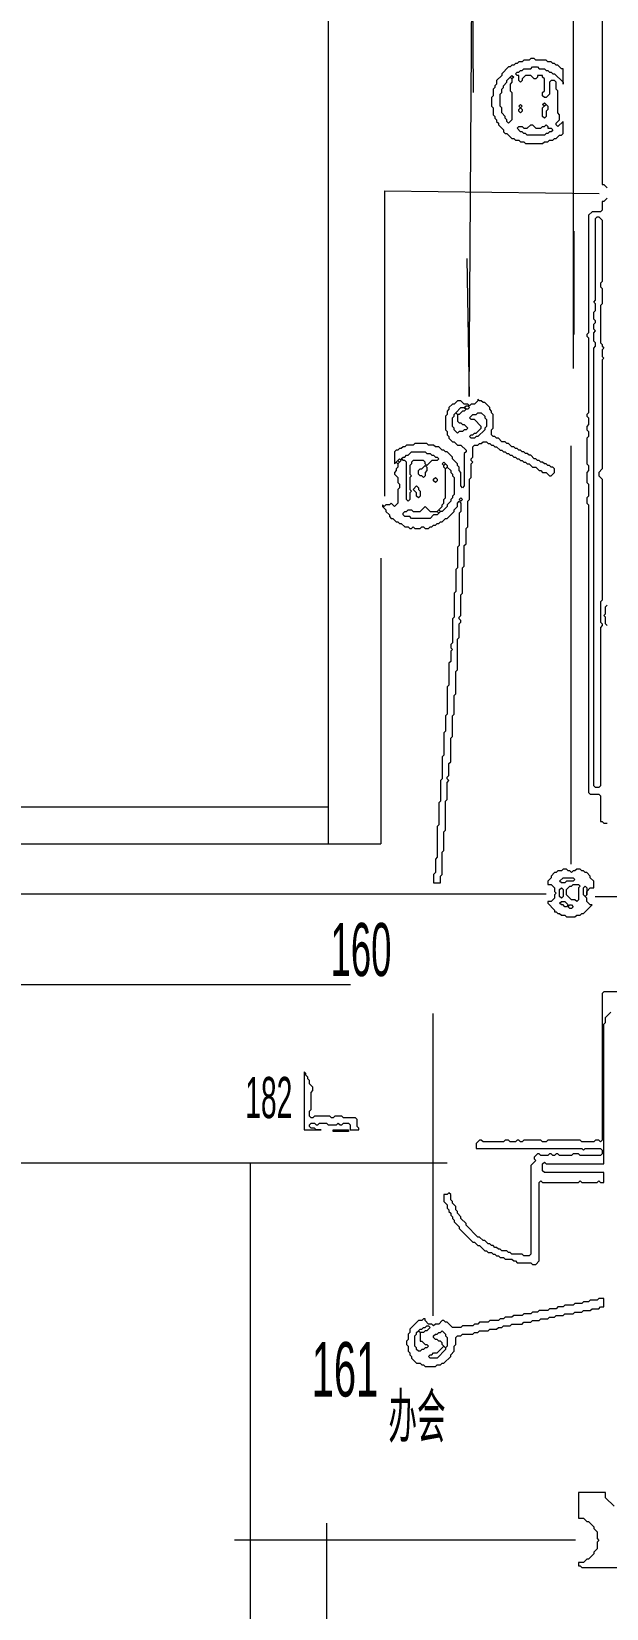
# Model space of a CAD drawing. Header units: millimetres. Extents: x 2 to 419, y 3 to 297.
# Drawn here: x 251.4 to 281, y 104.2 to 185.3 of the extents above; entities that cross this region are included whole.
import ezdxf

# ---------------------------------------------------------------- set-up
doc = ezdxf.new("R2010")
doc.units = ezdxf.units.MM
for name, color, linetype, lineweight in [('OCR_TEXT', 6, 'CONTINUOUS', 0), ('TRACE_CURVE', 6, 'CONTINUOUS', 0), ('TRACE_STRAIGHT', 5, 'CONTINUOUS', 0), ('TRACE_TEXT_SYMBOL', 6, 'CONTINUOUS', 0)]:
    doc.layers.add(name, color=color, linetype=linetype, lineweight=lineweight)
doc.styles.add('wqy-unicode', font='wqy-unicode')

msp = doc.modelspace()

# ---------------------------------------------------------------- linework, layer by layer
at = {"layer": 'TRACE_CURVE', "color": 6}
for points in [[(280.763, 186.446), (280.763, 177.426), (280.851, 177.426), (281.026, 177.25)], [(281.026, 176.725), (280.851, 176.55), (280.763, 176.55), (280.763, 176.112), (280.676, 176.024), (280.238, 176.024), (280.063, 175.849), (280.063, 169.807), (279.975, 169.719), (279.975, 169.631), (280.063, 169.544), (280.063, 165.691), (279.975, 165.603), (279.975, 165.515), (280.063, 165.428), (280.063, 165.078), (279.975, 164.99), (279.975, 164.815), (280.063, 164.727), (280.063, 164.465), (279.975, 164.377), (279.975, 163.063), (280.063, 162.976), (280.063, 162.713), (279.975, 162.626), (279.975, 162.1), (280.063, 162.012), (280.063, 161.399), (279.975, 161.312), (279.975, 161.049), (280.063, 160.962), (280.063, 146.162), (280.15, 146.074), (280.588, 146.074), (280.676, 145.986), (280.676, 144.673), (280.763, 144.673), (280.851, 144.585), (281.026, 144.585)], [(274.37, 166.391), (274.37, 166.304), (274.195, 166.128), (274.02, 166.128), (273.932, 166.041), (273.845, 166.128), (273.67, 166.128), (273.495, 166.304), (273.319, 166.304), (273.144, 166.128), (273.057, 166.128), (272.882, 165.953), (272.882, 165.866), (272.794, 165.778), (272.794, 165.603), (272.706, 165.515), (272.706, 164.815), (272.794, 164.727), (272.794, 164.552), (272.882, 164.465), (272.882, 164.377), (273.057, 164.202), (273.144, 164.202), (273.319, 164.027), (273.495, 164.027), (273.757, 163.764), (273.757, 163.676), (273.67, 163.589), (273.67, 161.925), (273.582, 161.837), (273.495, 161.925), (273.495, 162.626), (273.407, 162.713), (273.407, 162.888), (273.319, 162.976), (273.319, 163.063), (273.057, 163.326), (273.057, 163.414), (272.794, 163.676), (272.706, 163.676), (272.619, 163.764), (272.531, 163.764), (272.356, 163.939), (272.181, 163.939), (272.093, 164.027), (271.831, 164.027), (271.743, 164.114), (271.13, 164.114), (271.043, 164.027), (270.692, 164.027), (270.605, 163.939), (270.517, 163.939), (270.429, 163.852), (270.342, 163.852), (270.254, 163.764), (270.167, 163.764), (270.079, 163.676), (270.079, 163.063), (270.167, 163.151), (270.254, 163.063), (270.254, 162.888), (270.167, 162.801), (270.167, 162.713), (270.079, 162.626)], [(277.26, 163.326), (277.085, 163.501), (276.998, 163.501), (276.91, 163.589), (276.822, 163.589), (276.735, 163.676), (276.647, 163.676), (276.56, 163.764), (276.472, 163.764), (276.385, 163.852), (276.297, 163.852), (276.209, 163.939), (276.122, 163.939), (275.947, 164.114), (275.859, 164.114), (275.772, 164.202), (275.596, 164.202), (275.421, 164.377), (275.334, 164.377), (275.246, 164.465), (275.159, 164.465), (275.071, 164.552), (275.071, 164.815), (275.159, 164.902), (275.159, 165.603), (275.071, 165.691), (275.071, 165.778), (274.983, 165.866), (274.983, 165.953), (274.721, 166.216), (274.633, 166.216), (274.545, 166.304), (274.458, 166.304), (274.37, 166.391)], [(273.757, 159.736), (273.845, 159.823), (273.845, 161.137), (273.932, 161.224), (273.932, 162.275), (274.02, 162.363), (274.02, 163.063), (274.108, 163.151), (274.02, 163.239), (274.02, 163.326), (274.108, 163.414), (274.108, 163.939), (274.195, 164.027), (274.37, 164.027), (274.458, 164.114), (274.545, 164.114), (274.633, 164.202), (274.808, 164.202), (274.896, 164.114), (274.983, 164.114), (275.071, 164.027), (275.159, 164.027), (275.246, 163.939), (275.334, 163.939), (275.509, 163.764), (275.596, 163.764), (275.684, 163.676), (275.772, 163.676), (275.859, 163.589), (275.947, 163.589), (276.034, 163.501), (276.122, 163.501), (276.209, 163.414), (276.297, 163.414), (276.385, 163.326), (276.472, 163.326), (276.56, 163.239), (276.647, 163.239), (276.735, 163.151), (276.822, 163.151), (276.91, 163.063), (276.998, 163.063), (277.173, 162.888), (277.348, 162.888), (277.523, 162.713), (277.611, 162.713), (277.698, 162.626), (277.873, 162.626), (278.048, 162.45), (278.136, 162.45), (278.311, 162.626), (278.311, 162.801), (278.224, 162.888), (278.136, 162.888), (278.048, 162.976), (277.961, 162.976), (277.873, 163.063), (277.786, 163.063), (277.698, 163.151), (277.611, 163.151), (277.523, 163.239), (277.435, 163.239), (277.348, 163.326), (277.26, 163.326)], [(270.079, 162.626), (270.079, 162.538), (270.254, 162.363), (270.254, 162.1), (270.342, 162.012), (270.342, 161.837), (270.254, 161.75), (270.254, 161.049), (270.079, 160.874), (269.904, 161.049), (269.816, 160.962), (269.641, 160.962), (269.554, 160.874), (269.466, 160.962), (269.466, 160.874), (269.641, 160.699), (269.641, 160.611), (269.816, 160.436), (269.816, 160.349), (269.904, 160.261), (269.992, 160.261), (270.167, 160.086), (270.254, 160.086), (270.342, 159.998), (270.429, 159.998), (270.605, 159.823), (270.78, 159.823), (270.867, 159.736), (270.955, 159.736), (271.043, 159.823), (271.13, 159.736), (271.393, 159.736), (271.48, 159.823), (271.568, 159.823), (271.656, 159.736), (271.831, 159.736), (271.918, 159.823), (272.006, 159.823), (272.093, 159.911), (272.181, 159.911), (272.269, 159.998), (272.356, 159.998), (272.444, 160.086), (272.531, 160.086), (272.706, 160.261), (272.794, 160.261), (273.144, 160.611), (273.144, 160.699), (273.319, 160.874), (273.319, 161.049), (273.407, 161.137), (273.495, 161.049), (273.495, 160.611), (273.407, 160.524), (273.407, 158.86), (273.319, 158.772), (273.319, 157.721), (273.232, 157.634), (273.232, 156.495), (273.144, 156.408), (273.144, 155.182), (273.057, 155.094), (273.057, 153.868), (272.969, 153.781)], [(272.969, 153.781), (272.969, 153.605), (273.057, 153.518), (272.969, 153.43), (272.969, 152.905), (272.882, 152.817), (272.882, 151.679), (272.794, 151.591), (272.794, 150.19), (272.706, 150.102), (272.706, 149.314), (272.619, 149.227), (272.619, 148.088), (272.531, 148.001), (272.531, 146.862), (272.444, 146.775), (272.444, 145.724), (272.356, 145.636), (272.356, 144.498), (272.269, 144.41), (272.269, 142.834), (272.181, 142.746), (272.181, 142.046), (272.093, 141.958), (272.093, 141.52), (272.444, 141.52), (272.444, 141.87), (272.531, 141.958), (272.531, 143.096), (272.619, 143.184), (272.619, 144.147), (272.706, 144.235), (272.706, 145.724), (272.794, 145.811), (272.794, 146.687), (272.882, 146.775), (272.794, 146.862), (272.794, 146.95), (272.882, 147.037), (272.882, 147.65), (272.969, 147.738), (272.969, 148.964), (273.057, 149.051), (273.057, 150.102), (273.144, 150.19), (273.144, 151.153), (273.232, 151.241), (273.232, 152.379), (273.319, 152.467), (273.319, 154.043), (273.407, 154.131), (273.407, 154.831), (273.495, 154.919), (273.495, 155.007), (273.407, 155.094), (273.407, 155.182), (273.495, 155.269), (273.495, 156.32), (273.582, 156.408), (273.582, 157.721), (273.67, 157.809), (273.67, 158.86), (273.757, 158.947), (273.757, 159.736)], [(281.026, 154.744), (280.938, 154.831), (280.938, 155.182), (280.851, 155.269), (280.938, 155.357), (280.938, 155.707), (281.026, 155.795)], [(280.851, 135.915), (280.763, 135.828), (280.763, 128.296), (280.676, 128.209), (280.588, 128.296), (280.413, 128.296), (280.325, 128.209), (279.712, 128.209), (279.625, 128.296), (277.961, 128.296), (277.873, 128.209), (277.698, 128.209), (277.611, 128.296), (276.735, 128.296), (276.647, 128.209), (276.56, 128.209), (276.472, 128.296), (276.385, 128.296), (276.297, 128.209), (276.034, 128.209), (275.947, 128.296), (275.772, 128.296), (275.684, 128.209), (274.633, 128.209), (274.545, 128.296), (274.458, 128.296), (274.283, 128.121), (274.283, 127.859), (279.712, 127.859), (279.8, 127.771), (279.888, 127.859), (280.676, 127.859), (280.763, 127.771), (280.763, 127.596), (280.676, 127.508), (279.625, 127.508), (279.537, 127.596), (279.275, 127.596), (279.187, 127.508), (278.574, 127.508), (278.486, 127.596), (278.399, 127.596), (278.311, 127.508), (278.224, 127.508), (278.136, 127.596), (278.048, 127.596), (277.961, 127.508), (277.611, 127.508), (277.523, 127.596), (277.435, 127.596), (277.26, 127.421), (277.26, 127.333), (277.348, 127.245), (277.085, 126.983), (277.085, 122.429), (276.998, 122.341), (276.735, 122.341), (276.647, 122.429), (276.122, 122.429), (276.034, 122.516), (275.947, 122.516), (275.859, 122.604), (275.596, 122.604), (275.509, 122.692)], [(285.23, 135.915), (280.851, 135.915)], [(277.523, 126.107), (277.611, 126.195), (277.698, 126.107), (279.537, 126.107), (279.625, 126.195), (279.712, 126.107), (280.501, 126.107), (280.588, 126.195), (280.676, 126.107), (280.851, 126.107), (280.851, 126.632), (277.786, 126.632), (277.698, 126.72), (277.698, 127.07), (277.786, 127.158), (277.873, 127.07), (280.851, 127.07), (280.851, 134.251), (280.938, 134.339), (280.938, 134.602), (281.201, 134.864)], [(275.509, 122.692), (275.421, 122.692), (275.334, 122.779), (275.246, 122.779), (275.159, 122.867), (275.071, 122.867), (274.983, 122.954), (274.896, 122.954), (274.721, 123.129), (274.633, 123.129), (274.458, 123.305), (274.37, 123.305), (273.757, 123.918), (273.757, 124.005), (273.495, 124.268), (273.495, 124.356), (273.319, 124.531), (273.319, 124.618), (273.232, 124.706), (273.232, 124.881), (273.057, 125.056), (273.057, 125.144), (272.969, 125.231), (272.969, 125.494), (272.882, 125.582), (272.794, 125.494), (272.619, 125.494), (272.619, 125.144), (272.794, 124.969), (272.794, 124.793), (272.882, 124.706), (272.882, 124.618), (272.969, 124.531), (272.969, 124.443), (273.057, 124.356), (273.057, 124.268), (273.144, 124.18), (273.144, 124.093), (273.407, 123.83), (273.407, 123.743), (274.108, 123.042), (274.195, 123.042), (274.37, 122.867), (274.458, 122.867), (274.721, 122.604), (274.808, 122.604), (274.896, 122.516), (275.071, 122.516), (275.159, 122.429), (275.246, 122.429), (275.334, 122.341), (275.421, 122.341), (275.509, 122.254), (275.684, 122.254), (275.772, 122.166), (276.122, 122.166), (276.209, 122.079), (276.297, 122.079), (276.385, 121.991), (277.085, 121.991), (277.173, 121.903), (277.348, 121.903), (277.523, 122.079), (277.523, 126.107)]]:
    msp.add_lwpolyline(points, dxfattribs=at)
for points in [[(280.413, 175.674), (280.501, 175.762), (280.588, 175.762), (280.763, 175.587), (280.763, 172.434), (280.676, 172.346), (280.676, 172.171), (280.763, 172.084), (280.763, 171.295), (280.676, 171.208), (280.676, 169.281), (280.763, 169.194), (280.763, 169.106), (280.851, 169.018), (280.763, 168.931), (280.763, 168.581), (280.851, 168.493), (280.763, 168.405), (280.763, 162.801), (280.588, 162.626), (280.588, 162.45), (280.763, 162.275), (280.763, 156.057), (280.676, 155.97), (280.676, 154.919), (280.763, 154.831), (280.763, 154.744), (280.676, 154.656), (280.676, 146.512), (280.588, 146.424), (280.413, 146.424), (280.325, 146.512), (280.325, 169.018), (280.413, 169.106), (280.413, 169.281), (280.325, 169.369), (280.325, 169.807), (280.413, 169.894), (280.325, 169.982), (280.325, 170.244), (280.413, 170.332), (280.413, 170.42), (280.325, 170.507), (280.325, 170.857), (280.413, 170.945), (280.413, 171.295), (280.325, 171.383), (280.413, 171.471)], [(273.144, 165.603), (273.232, 165.691), (273.319, 165.603), (273.319, 165.253), (273.407, 165.165), (273.495, 165.165), (273.582, 165.078), (273.67, 165.078), (273.845, 164.902), (273.757, 164.815), (273.67, 164.815), (273.582, 164.727), (273.407, 164.727), (273.319, 164.64), (273.144, 164.815), (273.144, 164.902), (273.057, 164.99), (273.057, 165.428), (273.144, 165.515)], [(273.495, 165.953), (273.67, 165.953), (273.757, 165.866), (273.67, 165.778), (273.582, 165.778), (273.407, 165.603), (273.319, 165.603), (273.232, 165.691)], [(273.67, 165.953), (273.757, 166.041), (273.845, 166.041), (273.932, 165.953), (273.845, 165.866), (273.757, 165.866)], [(274.283, 165.603), (274.37, 165.691), (274.545, 165.691), (274.721, 165.515), (274.721, 165.428), (274.808, 165.34), (274.808, 164.99), (274.721, 164.902), (274.721, 164.815), (274.37, 164.465), (274.283, 164.465), (274.195, 164.377), (274.02, 164.377), (273.932, 164.465), (274.02, 164.552), (274.108, 164.552), (274.195, 164.64), (274.283, 164.64), (274.545, 164.902), (274.545, 164.99), (274.195, 165.34), (274.02, 165.34), (273.932, 165.428), (274.108, 165.603)], [(270.167, 163.151), (270.254, 163.239), (270.342, 163.151), (270.254, 163.063)], [(270.254, 163.239), (270.342, 163.326), (270.429, 163.239), (270.342, 163.151)], [(270.955, 163.676), (271.656, 163.676), (271.743, 163.589), (271.918, 163.589), (272.006, 163.501), (272.093, 163.501), (272.181, 163.414), (272.269, 163.414), (272.356, 163.326), (272.269, 163.239), (272.006, 163.239), (271.743, 162.976), (271.656, 163.063), (271.656, 163.151), (271.568, 163.239), (271.043, 163.239), (270.955, 163.151), (270.955, 163.063), (270.867, 162.976), (270.867, 162.538), (270.955, 162.45), (270.867, 162.363), (270.867, 161.75), (270.955, 161.662), (270.867, 161.575), (270.867, 161.224), (270.78, 161.137), (270.692, 161.224), (270.692, 163.151), (270.605, 163.239), (270.517, 163.239), (270.429, 163.326), (270.517, 163.414), (270.605, 163.414), (270.692, 163.501), (270.78, 163.501)], [(271.656, 162.976), (271.743, 162.888), (271.743, 162.713), (271.656, 162.626), (271.656, 162.45), (271.568, 162.363), (271.48, 162.45), (271.393, 162.45), (271.305, 162.538), (271.305, 162.713), (271.393, 162.801), (271.48, 162.801)], [(272.531, 163.063), (272.619, 163.151), (272.706, 163.063), (272.619, 162.976)], [(272.619, 162.976), (272.706, 163.063), (272.794, 162.976), (272.794, 162.888), (272.706, 162.801), (272.619, 162.888)], [(272.093, 162.275), (272.181, 162.363), (272.269, 162.275), (272.269, 162.188), (272.181, 162.1), (272.093, 162.188)], [(272.706, 162.801), (272.794, 162.888), (272.969, 162.713), (272.969, 162.626), (273.057, 162.538), (273.057, 162.45), (273.144, 162.363), (273.144, 161.487), (273.057, 161.399), (273.057, 161.312), (272.969, 161.224), (272.969, 161.137), (272.794, 160.962), (272.794, 160.874), (272.531, 160.611), (272.444, 160.611), (272.356, 160.699), (272.531, 160.874), (272.531, 160.962), (272.619, 161.049), (272.619, 161.224), (272.706, 161.312)], [(271.218, 161.925), (271.305, 161.837), (271.305, 161.75), (271.393, 161.662), (271.393, 161.399), (271.305, 161.312), (271.218, 161.399), (271.218, 161.575), (271.043, 161.75)], [(271.656, 160.874), (271.918, 160.611), (272.269, 160.611), (272.356, 160.524), (272.269, 160.436), (272.093, 160.436), (271.918, 160.261), (270.955, 160.261), (270.867, 160.349), (270.605, 160.349), (270.517, 160.436), (270.517, 160.524), (270.605, 160.611), (270.692, 160.611), (270.78, 160.699), (270.955, 160.699), (271.043, 160.611), (271.393, 160.611)], [(272.269, 160.611), (272.356, 160.699), (272.444, 160.611), (272.356, 160.524)], [(273.407, 161.224), (273.495, 161.312), (273.582, 161.224), (273.495, 161.137)]]:
    msp.add_lwpolyline(points, close=True, dxfattribs=at)
at = {"layer": 'TRACE_STRAIGHT', "color": 5}
for p, q in [((273.916, 166.529), (274.077, 189.558)), ((274.077, 189.558), (274.127, 182.155)), ((266.669, 188.46), (266.669, 143.524)), ((279.272, 186.845), (279.272, 167.959)), ((269.557, 177.096), (269.557, 161.398)), ((269.557, 177.096), (280.605, 176.966)), ((279.297, 175.026), (279.297, 169.708)), ((273.807, 173.616), (273.916, 166.529)), ((279.148, 163.994), (279.148, 142.473)), ((269.378, 158.206), (269.378, 143.524)), ((246.157, 145.429), (266.669, 145.429)), ((237.693, 143.524), (269.378, 143.524)), ((244.597, 140.961), (277.875, 140.961)), ((280.405, 140.814), (286.097, 140.814)), ((239.341, 136.294), (267.814, 136.294)), ((272.059, 134.804), (272.059, 119.265)), ((208.596, 127.131), (272.794, 127.131)), ((262.654, 127.131), (262.654, 93.393)), ((266.576, 108.592), (266.576, 93.442)), ((261.847, 107.744), (279.389, 107.744))]:
    msp.add_line(p, q, dxfattribs=at)
at = {"layer": 'TRACE_TEXT_SYMBOL', "color": 6}
for points in [[(277.085, 183.906), (276.998, 183.818), (276.735, 183.818), (276.647, 183.731), (276.472, 183.731), (276.385, 183.643), (276.297, 183.643), (276.209, 183.556), (276.122, 183.556), (276.034, 183.468), (275.947, 183.468), (275.596, 183.118), (275.596, 183.03), (275.334, 182.768), (275.334, 182.592), (275.246, 182.505), (275.246, 182.417), (275.159, 182.33), (275.159, 181.979), (275.071, 181.892), (275.071, 181.454), (275.159, 181.366), (275.159, 181.016), (275.246, 180.929), (275.246, 180.841), (275.334, 180.753), (275.334, 180.666), (275.421, 180.578), (275.421, 180.491), (275.684, 180.228), (275.684, 180.14), (275.772, 180.053), (275.859, 180.053), (276.122, 179.79), (276.209, 179.79), (276.297, 179.703), (276.472, 179.703), (276.56, 179.615), (276.735, 179.615), (276.822, 179.527), (277.698, 179.527), (277.786, 179.615), (277.961, 179.615), (278.048, 179.703), (278.224, 179.703), (278.311, 179.79), (278.399, 179.79), (278.574, 179.965), (278.661, 179.965), (278.749, 180.053), (278.749, 180.666), (278.486, 180.403), (278.399, 180.491), (278.399, 180.578), (278.574, 180.753), (278.574, 181.016), (278.486, 181.104), (278.486, 182.242), (278.399, 182.33), (278.399, 182.68), (278.311, 182.768), (278.136, 182.768), (278.048, 182.68), (278.048, 182.067)], [(278.048, 182.067), (277.873, 181.892), (277.786, 181.892), (277.698, 181.979), (277.698, 182.155), (277.786, 182.242), (277.786, 182.855), (277.698, 182.943), (277.698, 183.03), (277.435, 183.03), (277.435, 182.943), (277.348, 182.855), (277.26, 182.855), (277.085, 183.03), (276.822, 183.03), (276.647, 182.855), (276.647, 182.768), (276.56, 182.68), (276.472, 182.768), (276.472, 183.03), (276.385, 183.03), (276.297, 183.118), (276.385, 183.205), (276.472, 183.205), (276.56, 183.293), (276.647, 183.293), (276.735, 183.381), (277.085, 183.381), (277.173, 183.468), (277.435, 183.468), (277.523, 183.381), (277.786, 183.381), (277.873, 183.293), (277.961, 183.293), (278.048, 183.205), (278.136, 183.205), (278.224, 183.118), (278.311, 183.118), (278.749, 182.68), (278.749, 182.592), (278.749, 183.381), (278.661, 183.381), (278.486, 183.556), (278.399, 183.556), (278.311, 183.643), (278.224, 183.643), (278.136, 183.731), (277.961, 183.731), (277.873, 183.818), (277.348, 183.818), (277.26, 183.906), (277.085, 183.906)], [(280.588, 120.152), (280.501, 120.064), (280.15, 120.064), (280.063, 119.977), (279.8, 119.977), (279.712, 119.889), (279.362, 119.889), (279.275, 119.802), (278.837, 119.802), (278.749, 119.714), (278.486, 119.714), (278.399, 119.627), (278.048, 119.627), (277.961, 119.539), (277.523, 119.539), (277.435, 119.451), (277.173, 119.451), (277.085, 119.364), (276.735, 119.364), (276.647, 119.276), (276.209, 119.276), (276.122, 119.189), (275.772, 119.189), (275.684, 119.101), (275.509, 119.101), (275.421, 119.013), (274.983, 119.013), (274.896, 118.926), (274.458, 118.926), (274.37, 118.838), (274.195, 118.838), (274.108, 118.751), (273.582, 118.751), (273.495, 118.663), (273.057, 118.663), (272.794, 118.926), (272.706, 118.926), (272.619, 119.013), (272.531, 119.013), (272.356, 118.838), (272.181, 118.838), (272.093, 118.751), (272.006, 118.838), (271.831, 118.838), (271.656, 119.013), (271.656, 119.101), (271.568, 119.101), (271.48, 119.013), (271.305, 119.013), (270.867, 118.576), (270.867, 118.4), (270.78, 118.313), (270.78, 118.05), (270.692, 117.963), (270.692, 117.787), (270.78, 117.7), (270.78, 117.437), (270.867, 117.35), (270.867, 117.262), (270.955, 117.174), (270.955, 117.087), (271.218, 116.824), (271.393, 116.824), (271.48, 116.737)], [(271.48, 116.737), (271.568, 116.737), (271.656, 116.649), (272.181, 116.649), (272.269, 116.737), (272.444, 116.737), (272.531, 116.824), (272.619, 116.824), (272.969, 117.174), (272.969, 117.262), (273.144, 117.437), (273.144, 117.7), (273.232, 117.787), (273.232, 118.138), (273.319, 118.225), (273.495, 118.225), (273.582, 118.313), (274.108, 118.313), (274.195, 118.4), (274.37, 118.4), (274.458, 118.488), (274.896, 118.488), (274.983, 118.576), (275.334, 118.576), (275.421, 118.663), (275.596, 118.663), (275.684, 118.751), (276.034, 118.751), (276.122, 118.838), (276.647, 118.838), (276.735, 118.926), (277.085, 118.926), (277.173, 119.013), (277.523, 119.013), (277.611, 119.101), (277.961, 119.101), (278.048, 119.189), (278.311, 119.189), (278.399, 119.276), (278.749, 119.276), (278.837, 119.364), (279.275, 119.364), (279.362, 119.451), (279.712, 119.451), (279.8, 119.539), (280.15, 119.539), (280.238, 119.627), (280.588, 119.627), (280.676, 119.714), (280.851, 119.714), (280.851, 120.152), (280.588, 120.152)], [(281.376, 109.468), (280.938, 109.906), (280.938, 110.168), (279.537, 110.168), (279.537, 108.855), (279.8, 108.855), (279.975, 108.68), (280.063, 108.68), (280.325, 108.417), (280.325, 108.329), (280.501, 108.154), (280.501, 107.804), (280.588, 107.716), (280.501, 107.629), (280.501, 107.279), (280.325, 107.103), (280.325, 107.016), (280.063, 106.753), (279.975, 106.753), (279.8, 106.578), (279.537, 106.578), (279.537, 106.403), (279.625, 106.403), (279.712, 106.315), (283.215, 106.315)]]:
    msp.add_lwpolyline(points, dxfattribs=at)
for points in [[(276.034, 182.943), (276.122, 182.855), (276.122, 182.68), (276.034, 182.592), (276.034, 182.242), (276.122, 182.155), (276.122, 180.753), (275.947, 180.578), (275.859, 180.666), (275.859, 180.753), (275.772, 180.841), (275.772, 180.929), (275.596, 181.104), (275.596, 181.366), (275.509, 181.454), (275.509, 182.067), (275.596, 182.155), (275.596, 182.33), (275.684, 182.417), (275.684, 182.505), (275.859, 182.68), (275.859, 182.768)], [(276.034, 182.943), (276.122, 183.03), (276.209, 182.943), (276.122, 182.855)], [(277.698, 181.542), (277.786, 181.629), (277.873, 181.542), (277.786, 181.454)], [(276.472, 181.454), (276.56, 181.542), (276.647, 181.454), (276.56, 181.366)], [(276.472, 181.279), (276.56, 181.366), (276.647, 181.279), (276.647, 181.191), (276.56, 181.104), (276.472, 181.191)], [(277.873, 181.542), (277.961, 181.454), (277.961, 181.279), (277.873, 181.191), (277.873, 180.929), (277.786, 180.841), (277.698, 180.929), (277.698, 181.366)], [(277.085, 180.491), (277.173, 180.491), (277.348, 180.316), (277.611, 180.316), (277.698, 180.403), (277.786, 180.403), (277.873, 180.491), (277.961, 180.403), (277.961, 180.316), (278.136, 180.316), (278.224, 180.228), (278.136, 180.14), (278.048, 180.14), (277.961, 180.053), (277.873, 180.053), (277.786, 179.965), (276.91, 179.965), (276.822, 180.053), (276.735, 180.053), (276.647, 180.14), (276.56, 180.14), (276.385, 180.316), (276.472, 180.403), (276.647, 180.403), (276.735, 180.316), (276.91, 180.316)], [(278.749, 142.221), (278.661, 142.133), (278.486, 142.133), (278.399, 142.046), (278.311, 142.046), (278.136, 141.87), (278.136, 141.783), (277.961, 141.608), (277.961, 141.433), (278.136, 141.433), (278.311, 141.257), (278.311, 141.082), (278.399, 140.995), (278.311, 140.907), (278.311, 140.732), (278.136, 140.557), (277.961, 140.557), (277.961, 140.469), (278.311, 140.119), (278.311, 140.031), (278.399, 140.031), (278.486, 139.944), (278.574, 139.944), (278.661, 139.856), (278.837, 139.856), (278.924, 139.769), (279.362, 139.769), (279.45, 139.856), (279.625, 139.856), (279.712, 139.944), (279.8, 139.944), (280.238, 140.382), (280.15, 140.382), (279.975, 140.557), (279.975, 140.732), (279.888, 140.82), (279.975, 140.907), (279.975, 141.082), (280.15, 141.257), (280.325, 141.257), (280.325, 141.608), (280.15, 141.783), (280.15, 141.87), (279.975, 142.046), (279.888, 142.046), (279.8, 142.133), (279.712, 142.133), (279.625, 142.221), (279.45, 142.221), (279.362, 142.133), (279.275, 142.133), (279.187, 142.046), (279.099, 142.133), (279.012, 142.133), (278.924, 142.221)], [(278.749, 141.783), (279.275, 141.783), (279.362, 141.695), (279.275, 141.608), (278.924, 141.608), (278.837, 141.52), (278.661, 141.52), (278.574, 141.608)], [(278.574, 141.17), (278.661, 141.257), (278.749, 141.17), (278.749, 140.82), (278.661, 140.732), (278.574, 140.82)], [(279.187, 141.345), (279.275, 141.433), (279.537, 141.433), (279.625, 141.345), (279.537, 141.257), (279.537, 140.644), (279.45, 140.557), (279.362, 140.644), (279.187, 140.644), (278.924, 140.907), (278.924, 141.17), (279.099, 141.345)], [(279.8, 141.257), (279.888, 141.345), (279.975, 141.257), (279.975, 140.907), (279.888, 140.82), (279.8, 140.907)], [(278.574, 140.469), (278.661, 140.557), (278.837, 140.557), (279.012, 140.382), (278.924, 140.294), (278.837, 140.294), (278.749, 140.382), (278.661, 140.382)], [(279.012, 140.294), (279.099, 140.382), (279.187, 140.382), (279.275, 140.294), (279.187, 140.206), (279.099, 140.206)], [(265.438, 131.799), (265.438, 128.822), (266.314, 128.822), (266.051, 128.822), (265.963, 128.909), (265.788, 128.909), (265.7, 128.997), (265.7, 129.085), (265.788, 129.172), (265.963, 129.172), (266.051, 129.085), (266.138, 129.085), (266.226, 129.172), (266.576, 129.172), (266.664, 129.085), (267.102, 129.085), (267.189, 129.172), (267.277, 129.085), (267.364, 129.085), (267.452, 129.172), (267.715, 129.172), (267.802, 129.085), (267.802, 128.822), (268.24, 128.822), (268.24, 128.909), (268.153, 128.997), (268.153, 129.347), (268.065, 129.435), (267.452, 129.435), (267.364, 129.522), (267.014, 129.522), (266.927, 129.435), (266.839, 129.435), (266.751, 129.522), (265.963, 129.522), (265.876, 129.435), (265.788, 129.435), (265.7, 129.522), (265.7, 129.785), (265.788, 129.873), (265.788, 130.748), (265.876, 130.836), (265.876, 131.011), (265.7, 131.186), (265.7, 131.361), (265.613, 131.449), (265.613, 131.537), (265.525, 131.624), (265.525, 131.712)], [(266.927, 128.822), (267.715, 128.822), (267.715, 128.734), (266.927, 128.734)], [(271.218, 118.4), (271.305, 118.488), (271.393, 118.4), (271.393, 117.963), (271.48, 117.963), (271.656, 117.787), (271.743, 117.787), (271.831, 117.7), (271.743, 117.612), (271.656, 117.612), (271.568, 117.525), (271.48, 117.525), (271.393, 117.437), (271.305, 117.437), (271.218, 117.525), (271.218, 117.612), (271.13, 117.7), (271.13, 118.225), (271.218, 118.313)], [(271.656, 118.663), (271.743, 118.751), (271.831, 118.751), (271.918, 118.663), (271.743, 118.488), (271.656, 118.488), (271.568, 118.4), (271.393, 118.4), (271.305, 118.488), (271.393, 118.576), (271.48, 118.576), (271.568, 118.663)], [(272.444, 118.4), (272.531, 118.488), (272.706, 118.313), (272.706, 118.225), (272.794, 118.138), (272.794, 117.7), (272.706, 117.612), (272.531, 117.787), (272.531, 117.875), (272.444, 117.963), (272.356, 117.963), (272.269, 118.05), (272.181, 118.05), (272.093, 118.138), (272.093, 118.225), (272.181, 118.313), (272.269, 118.313), (272.356, 118.4)], [(272.619, 117.7), (272.706, 117.612), (272.706, 117.525), (272.269, 117.087), (271.918, 117.087), (271.831, 117.174), (271.918, 117.262), (272.006, 117.262), (272.093, 117.35), (272.269, 117.35)]]:
    msp.add_lwpolyline(points, close=True, dxfattribs=at)

# ---------------------------------------------------------------- texts
at = {"layer": 'OCR_TEXT', "color": 6, "style": 'wqy-unicode'}
for s, height, width, p in [('160', 2.7323, 0.513986, (266.789, 136.727)), ('182', 2.1175, 0.512658, (262.402, 129.423)), ('161', 2.8006, 0.546649, (265.825, 115.11)), ('办会', 2.2542, 0.479074, (269.764, 112.986))]:
    msp.add_text(s, height=height, dxfattribs=dict(at, width=width)).set_placement(p)

doc.saveas('drawing.dxf')
